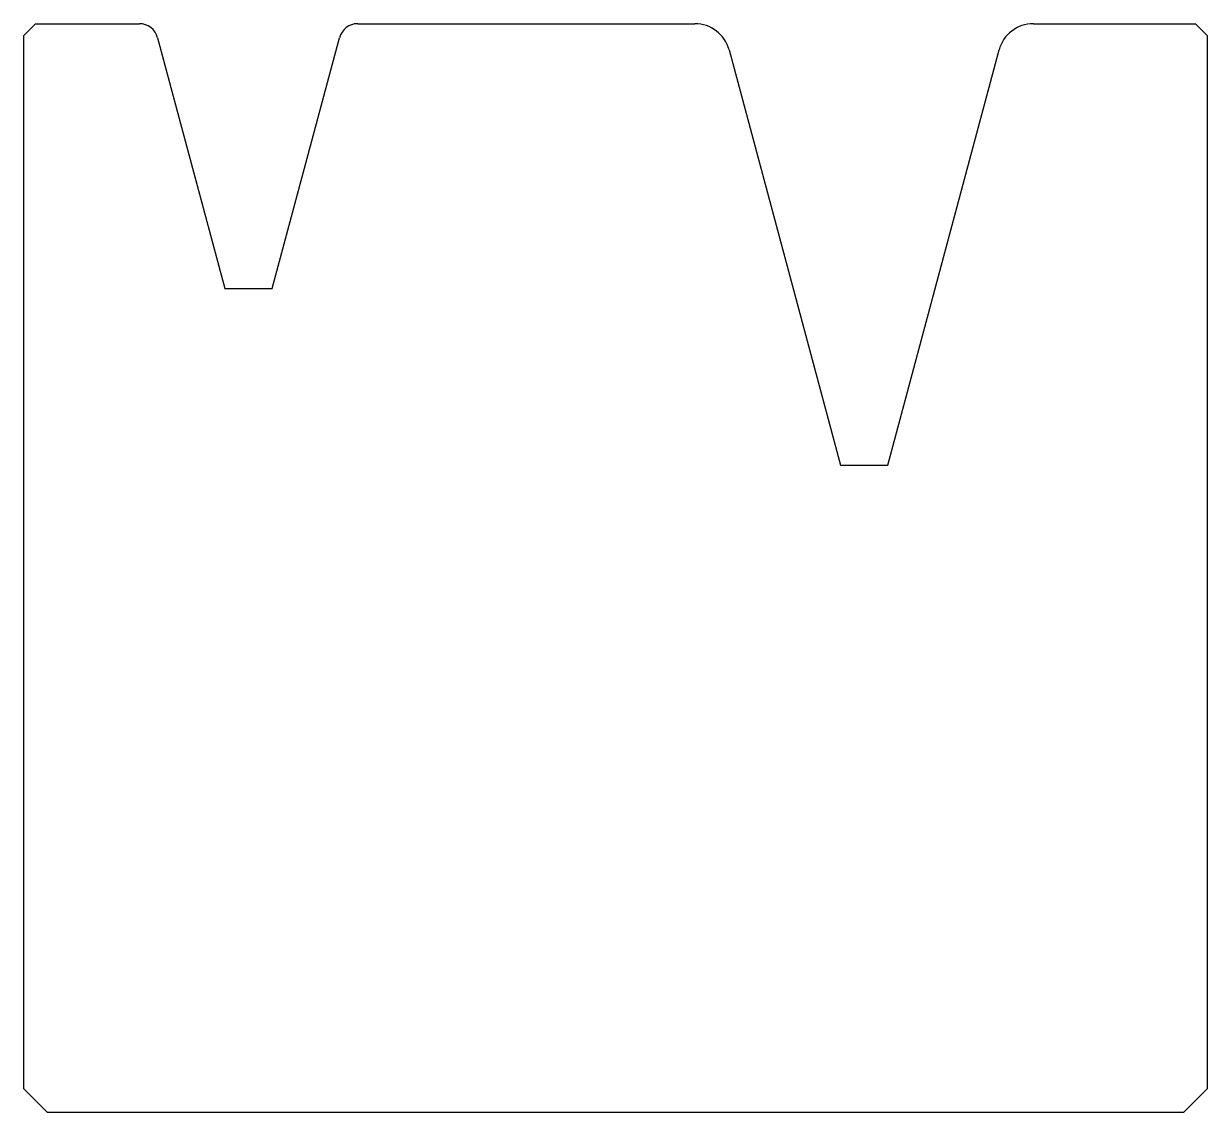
# Model space of a CAD drawing. Header units: metres. Extents: x -23 to 27, y -19.5 to 26.5.
import ezdxf

# ---------------------------------------------------------------- set-up
doc = ezdxf.new("R2010")
doc.units = ezdxf.units.M

msp = doc.modelspace()

# ---------------------------------------------------------------- linework, layer by layer
for p, q in [((-22.505391, 26.527019), (-23.005391, 26.027019)), ((-22.505391, 26.527019), (-18.119252, 26.527019)), ((-8.891529, 26.527019), (5.343619, 26.527019)), ((19.6456, 26.527019), (26.494609, 26.527019)), ((26.994609, 26.027019), (26.494609, 26.527019)), ((-23.005391, -18.472981), (-23.005391, 26.027019)), ((26.994609, 26.027019), (26.994609, -18.472981)), ((-17.346512, 25.934074), (-14.505391, 15.330867)), ((-12.505391, 15.330867), (-9.66427, 25.934074)), ((6.792507, 25.415248), (11.494609, 7.866765)), ((13.494609, 7.866765), (18.196711, 25.415248)), ((-14.505391, 15.330867), (-12.505391, 15.330867)), ((11.494609, 7.866765), (13.494609, 7.866765)), ((-23.005391, -18.472981), (-22.005391, -19.472981)), ((25.994609, -19.472981), (26.994609, -18.472981)), ((25.994609, -19.472981), (-22.005391, -19.472981))]:
    msp.add_line(p, q)
for centre, radius, start, end in [((-18.119252, 25.727019), 0.8, 15, 90), ((-8.891529, 25.727019), 0.8, 90, 165), ((5.343619, 25.027019), 1.5, 15, 90), ((19.6456, 25.027019), 1.5, 90, 165)]:
    msp.add_arc(centre, radius, start, end)

doc.saveas('drawing.dxf')
